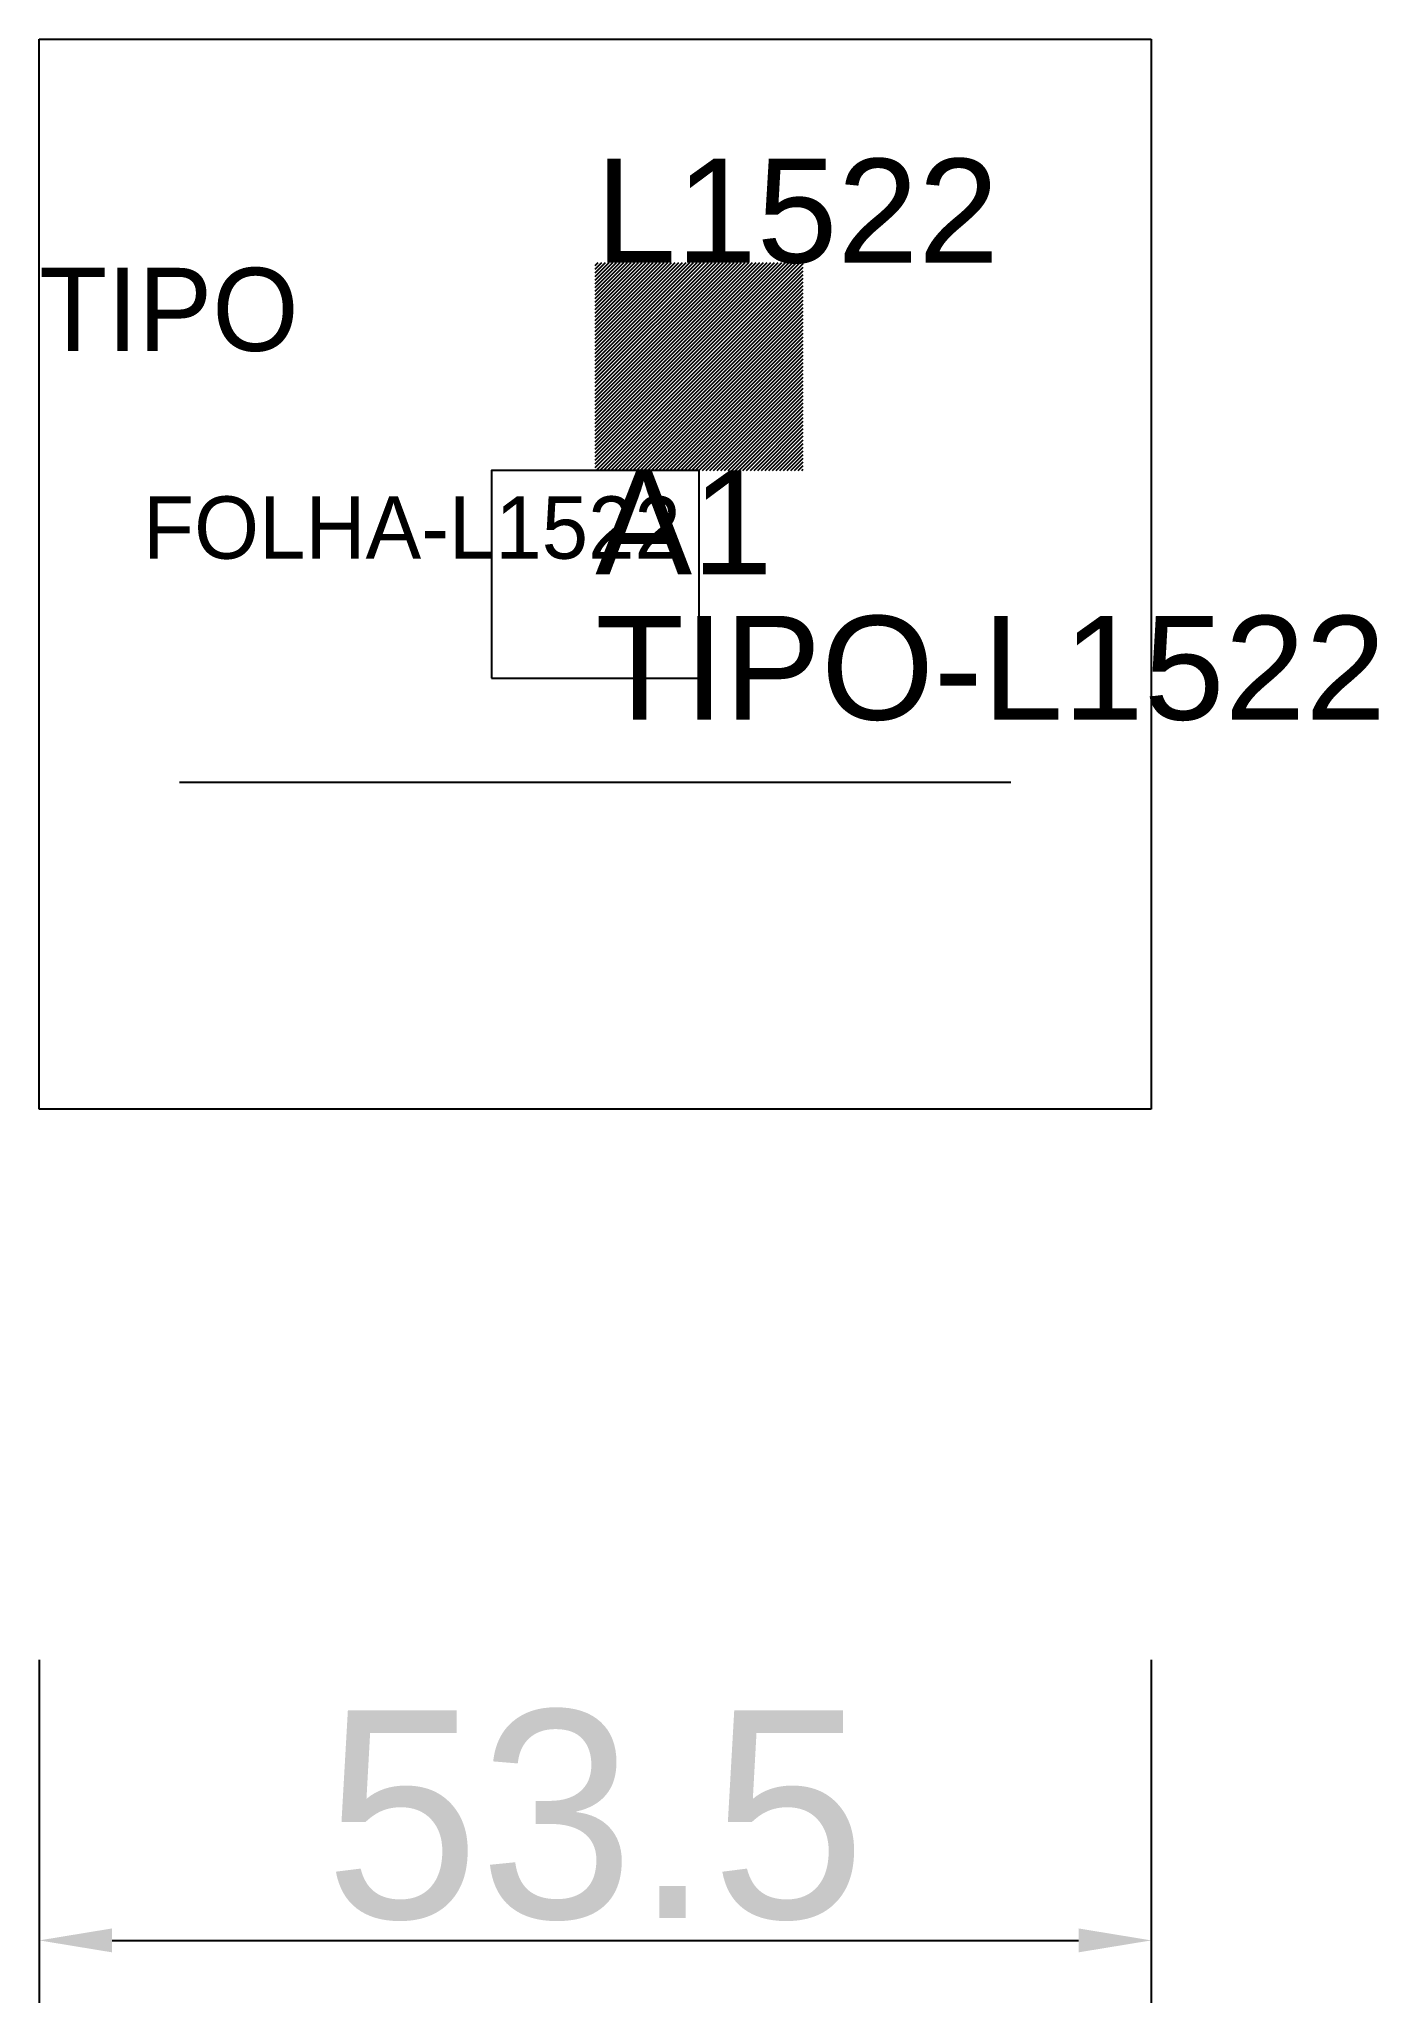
# Model space of a CAD drawing. Header units: metres. Extents: x 222.2 to 286.6, y 107 to 201.5.
import ezdxf

# ---------------------------------------------------------------- set-up
doc = ezdxf.new("R2010")
doc.units = ezdxf.units.M
for name, color, linetype in [('3', 3, 'CONTINUOUS'), ('AUX00', 7, 'CONTINUOUS'), ('COTA', 241, 'CONTINUOUS'), ('FOLHA', 255, 'CONTINUOUS'), ('Hachura', 251, 'CONTINUOUS'), ('NOMENCLATURA', 7, 'CONTINUOUS'), ('Nível', 160, 'CONTINUOUS'), ('Painéis', 200, 'CONTINUOUS'), ('Pilares', 5, 'CONTINUOUS'), ('REAPROVEITAMENTO', 251, 'CONTINUOUS'), ('SARR_2.2x7', 40, 'CONTINUOUS')]:
    doc.layers.add(name, color=color, linetype=linetype)
doc.styles.add('ARIAL', font='Arial.ttf')
doc.styles.add('STR_STANDARD', font='arial.ttf')
doc.dimstyles.new('EZ DXF', dxfattribs={"dimtxt": 10, "dimasz": 3.5, "dimexe": 3, "dimexo": 1.5, "dimgap": 1, "dimtad": 1, "dimdec": 1, "dimdsep": 46, "dimcen": 2.5, "dimazin": 3, "dimtfac": 1, "dimtmove": 0, "dimatfit": 3})

msp = doc.modelspace()

# ---------------------------------------------------------------- hatches: boundary and pattern name
at = {"layer": 'Hachura'}
h = msp.add_hatch(dxfattribs=at)
h.set_pattern_fill('ANSI31', scale=50)
h.paths.add_polyline_path([(222.2, 201.5), (275.7, 201.5), (275.7, 150), (222.2, 150)])
h = msp.add_hatch(dxfattribs=at)
h.set_pattern_fill('ANSI31', scale=50)
h.paths.add_polyline_path([(222.2, 201.5), (275.7, 201.5), (275.7, 150), (222.2, 150)])
at = {"layer": 'Reaproveitamento'}
h = msp.add_hatch(dxfattribs=at)
h.set_pattern_fill('SOLID')
h.paths.add_polyline_path([(248.95, 180.75), (258.95, 180.75), (258.95, 190.75), (248.95, 190.75)])
h = msp.add_hatch(dxfattribs=at)
h.set_pattern_fill('SOLID')
h.paths.add_polyline_path([(248.95, 180.75), (258.95, 180.75), (258.95, 190.75), (248.95, 190.75)])

# ---------------------------------------------------------------- linework, layer by layer
at = {"layer": 'Painéis', "color": 200}
for p, q in [((222.2, 201.5), (275.7, 201.5)), ((222.2, 150), (222.2, 201.5)), ((222.2, 201.5), (275.7, 201.5)), ((222.2, 150), (222.2, 201.5)), ((275.7, 201.5), (275.7, 150)), ((275.7, 201.5), (275.7, 150)), ((275.7, 150), (222.2, 150)), ((275.7, 150), (222.2, 150))]:
    msp.add_line(p, q, dxfattribs=at)
at = {"layer": 'Pilares'}
msp.add_lwpolyline([(243.95, 170.75), (253.95, 170.75), (253.95, 180.75), (243.95, 180.75)], close=True, dxfattribs=at)
msp.add_lwpolyline([(243.95, 170.75), (253.95, 170.75), (253.95, 180.75), (243.95, 180.75)], close=True, dxfattribs=at)
at = {"layer": 'SARR_2.2x7'}
msp.add_line((228.95, 165.75), (268.95, 165.75), dxfattribs=at)
msp.add_line((228.95, 165.75), (268.95, 165.75), dxfattribs=at)

# ---------------------------------------------------------------- texts
at = {"layer": '3', "style": 'STR_STANDARD'}
msp.add_text('A1', height=5, dxfattribs=at).set_placement((248.95, 175.75))
msp.add_text('A1', height=5, dxfattribs=at).set_placement((248.95, 175.75))
at = {"layer": 'AUX00', "style": 'STR_STANDARD'}
msp.add_text('TIPO-L1522', height=5, dxfattribs=at).set_placement((248.95, 168.75))
msp.add_text('TIPO-L1522', height=5, dxfattribs=at).set_placement((248.95, 168.75))
at = {"layer": 'FOLHA'}
msp.add_text('FOLHA-L1522', height=3, dxfattribs=at).set_placement((227.2, 176.5))
msp.add_text('FOLHA-L1522', height=3, dxfattribs=at).set_placement((227.2, 176.5))
at = {"layer": 'NOMENCLATURA', "insert": (248.95, 195.75), "char_height": 5, "attachment_point": 1, "style": 'ARIAL'}
msp.add_mtext('L1522', dxfattribs=at)
msp.add_mtext('L1522', dxfattribs=at)
at = {"layer": 'Nível'}
msp.add_text('TIPO', height=4, dxfattribs=at).set_placement((222.2, 186.5))
msp.add_text('TIPO', height=4, dxfattribs=at).set_placement((222.2, 186.5))

# ---------------------------------------------------------------- dimensions: what is measured, and where the dimension line sits
at = {"layer": 'COTA'}
msp.add_linear_dim(base=(222.2, 110), p1=(222.2, 125), p2=(275.7, 125), dimstyle='EZ DXF', dxfattribs=at).render()
msp.add_linear_dim(base=(222.2, 110), p1=(222.2, 125), p2=(275.7, 125), dimstyle='EZ DXF', dxfattribs=at).render()

doc.saveas('drawing.dxf')
